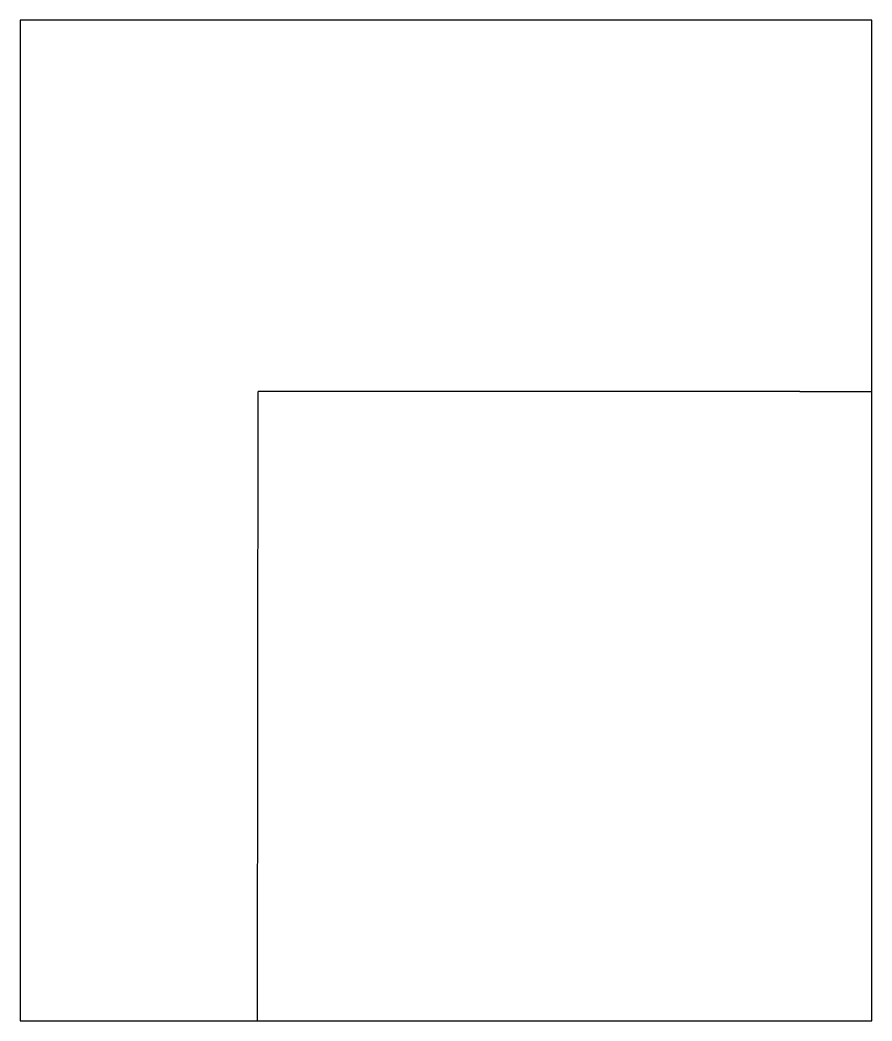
# Model space of a CAD drawing. Header units: inches. Extents: x -2.2 to 80.3, y 122.6 to 219.6.
import ezdxf

# ---------------------------------------------------------------- set-up
doc = ezdxf.new("R2010")
doc.units = ezdxf.units.IN
doc.header["$MEASUREMENT"] = 0
doc.layers.get('0').update_dxf_attribs({"true_color": 0xc2ced6})

msp = doc.modelspace()

# ---------------------------------------------------------------- linework, layer by layer
at = {"extrusion": (0, 0, -1)}
msp.add_line((-2.237, 219.614, 29), (-2.237, 219.614, 34), dxfattribs=at)
for p, q in [((80.293, 219.614, 34), (-2.237, 219.614, 34)), ((-2.237, 219.614, 34), (-2.237, 122.614, 34)), ((80.293, 219.614, 34), (73.293, 219.614, 34)), ((80.293, 122.614, 34), (80.293, 219.614, 34)), ((20.763, 122.614, 34), (20.831, 183.614, 34)), ((73.293, 183.614, 34), (20.831, 183.614, 34)), ((73.293, 183.614, 34), (80.293, 183.614, 34)), ((-2.237, 122.614, 29), (-2.237, 122.614, 34)), ((-2.237, 122.614, 34), (80.293, 122.614, 34)), ((-2.237, 122.614, 34), (20.763, 122.614, 34)), ((80.293, 122.614, 29), (80.293, 122.614, 34))]:
    msp.add_line(p, q)
at = {"extrusion": (0, 1, 0)}
msp.add_line((80.293, 219.614, 29), (80.293, 219.614, 34), dxfattribs=at)

doc.saveas('drawing.dxf')
